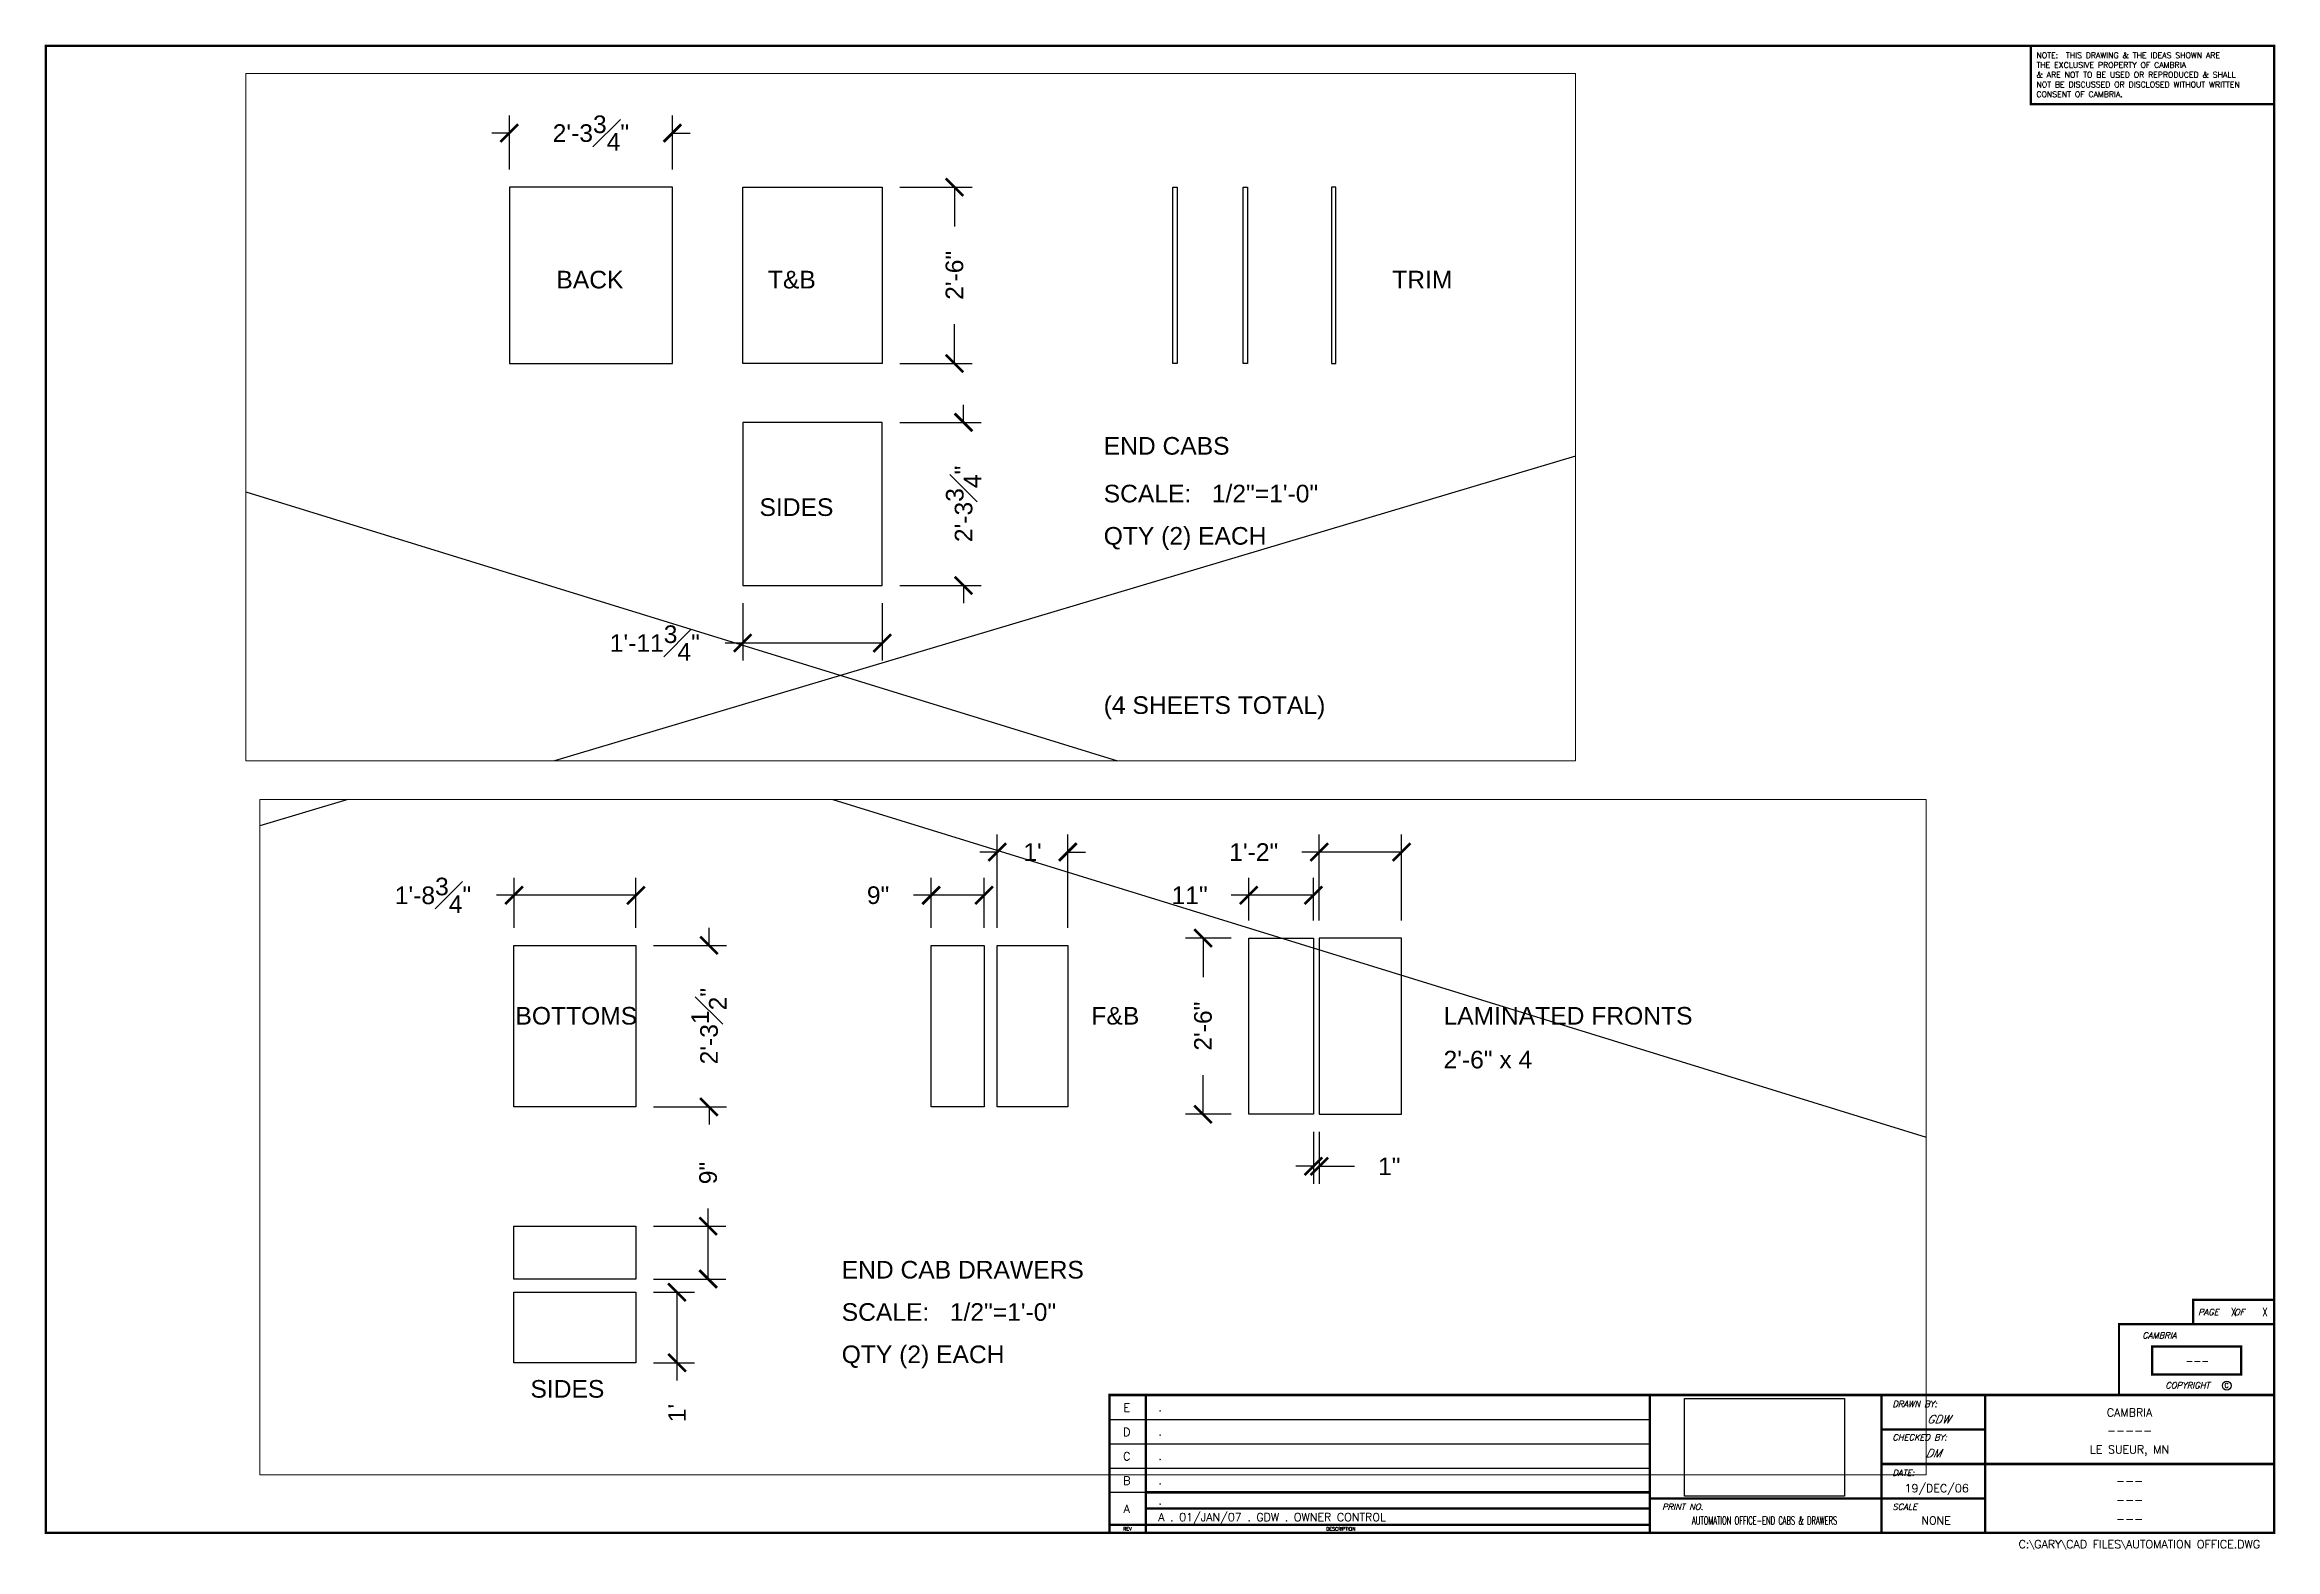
# Paper-space layout 'End Cabs & Drawers' of a CAD drawing. Header units: inches. Extents: x 0 to 15.8, y -0.1 to 10.6.
# The model-space entities are those that its viewports show. They can reach past a viewport. Long polylines and large blocks are cut down to what shows.
import ezdxf
from ezdxf.enums import TextEntityAlignment as Align

# ---------------------------------------------------------------- set-up
doc = ezdxf.new("R2010")
doc.units = ezdxf.units.IN
doc.header["$LTSCALE"] = 0.5
doc.header["$MEASUREMENT"] = 0
doc.header["$PDMODE"] = 34
doc.layers.get('0').update_dxf_attribs({"color": 1})
for name, color, linetype in [('Dim', 33, 'Continuous'), ('Nova_Attributes', 7, 'Continuous'), ('Nova_Border', 5, 'Continuous'), ('Text', 30, 'Continuous')]:
    doc.layers.add(name, color=color, linetype=linetype)
doc.layers.add('vPorts', color=111, linetype='Continuous', plot=False)
doc.styles.add('Arial', font='ARIAL.TTF')
doc.styles.add('ITALIC', font='ITALIC.SHX')
doc.styles.add('ROMANS', font='romans.shx', dxfattribs={"width": 0.85})
doc.styles.add('SHX', font='scriptc', dxfattribs={"oblique": 10})
doc.styles.get("Standard").update_dxf_attribs({"font": 'simplex.shx'})
doc.dimstyles.get("Standard").update_dxf_attribs({"dimtxt": 0.18, "dimasz": 0.18, "dimexe": 0.0625, "dimexo": 0.0625, "dimgap": 0.09, "dimtad": 0, "dimtih": 1, "dimtoh": 1, "dimdec": 4, "dimzin": 0, "dimdsep": 46, "dimtxsty": 'Standard', "dimcen": 0.09, "dimclrt": 92, "dimadec": 0, "dimazin": 0, "dimtfac": 1, "dimtdec": 4, "dimtofl": 0, "dimtmove": 0, "dimatfit": 3, "dimfxl": 0, "dimtolj": 1, "dimtzin": 0, "dimarcsym": 0})
picture_1 = doc.add_image_def('image1.bmp', size_in_pixel=(159, 97))

# ---------------------------------------------------------------- blocks, each defined once
blk = doc.blocks.new('Cambria Title Block')
for p, q in [((65.75, 8.65), (137.57, 8.65)), ((65.75, 0.15), (65.75, 8.65)), ((67.99, 0.15), (67.99, 8.65)), ((99.07, 0.15), (99.07, 8.65)), ((113.35, 0.15), (113.35, 8.65)), ((119.75, 0.15), (119.75, 8.65)), ((65.75, 7.15), (99.07, 7.15)), ((65.75, 5.65), (99.07, 5.65)), ((113.35, 6.53), (119.75, 6.53)), ((65.75, 4.15), (99.07, 4.15)), ((113.35, 4.4), (137.57, 4.4)), ((65.75, 2.65), (99.07, 2.65)), ((67.99, 1.65), (99.07, 1.65)), ((99.07, 2.27), (119.75, 2.27)), ((65.75, 0.65), (99.07, 0.65)), ((65.75, 0.15), (137.57, 0.15))]:
    blk.add_line(p, q)
at = {"const_width": 0.15}
blk.add_lwpolyline([(137.57, 0.15), (0.15, 0.15), (0.15, 91.85), (137.57, 91.85)], close=True, dxfattribs=at)
for points, const_width in [([(122.57, 91.85), (122.57, 88.25), (137.57, 88.25)], 0.15), ([(137.57, 14.52), (132.57, 14.52), (132.57, 13.02)], 0.15), ([(137.57, 13.02), (128, 13.02), (128, 8.65)], 0.14), ([(135.53, 11.65), (130.04, 11.65), (130.04, 9.92), (135.53, 9.92), (135.53, 11.65)], 0.14), ([(137.57, 8.65), (65.75, 8.65), (65.75, 0.15)], 0.15), ([(67.99, 8.65), (67.99, 0.15)], 0.15), ([(99.07, 8.65), (99.07, 0.15)], 0.15), ([(113.35, 8.65), (113.35, 0.15)], 0.15), ([(119.75, 8.65), (119.75, 0.15)], 0.15), ([(113.35, 6.53), (119.75, 6.53)], 0.15), ([(137.57, 4.4), (113.35, 4.4)], 0.15), ([(67.99, 2.65), (99.07, 2.65)], 0.15), ([(67.99, 1.65), (99.07, 1.65)], 0.15), ([(119.75, 2.27), (99.07, 2.27)], 0.15), ([(99.07, 0.65), (65.75, 0.65)], 0.15)]:
    blk.add_lwpolyline(points, dxfattribs=dict(const_width=const_width))
blk.add_circle((134.65, 9.23), 0.274)
for s, p in [('THE EXCLUSIVE PROPERTY OF CAMBRIA', (122.91, 90.49)), ('NOTE:  THIS DRAWING & THE IDEAS SHOWN ARE', (122.91, 91.09)), ('& ARE NOT TO BE USED OR REPRODUCED & SHALL', (122.91, 89.89)), ('NOT BE DISCUSSED OR DISCLOSED WITHOUT WRITTEN', (122.91, 89.29)), ('CONSENT OF CAMBRIA.', (122.91, 88.69))]:
    blk.add_text(s, height=0.35).set_placement(p)
for s, height, style, p in [('PAGE   OF    ', 0.375, 'ITALIC', (132.88, 13.58)), ('CAMBRIA', 0.375, 'ITALIC', (129.44, 12.14)), ('DRAWN BY:', 0.375, 'ITALIC', (114.03, 7.91)), ('COPYRIGHT', 0.375, 'ITALIC', (130.86, 9.06)), ('C', 0.281, 'ROMANS', (134.51, 9.1)), ('CHECKED BY:', 0.375, 'ITALIC', (114.03, 5.85)), ('DATE:', 0.375, 'ITALIC', (114.03, 3.66)), ('PRINT NO.', 0.375, 'ITALIC', (99.82, 1.57)), ('SCALE', 0.375, 'ITALIC', (114.03, 1.57))]:
    blk.add_text(s, height=height, dxfattribs=dict(style=style)).set_placement(p)
at = {"width": 0.75}
for p in [(135.08, 13.52), (137.01, 13.52)]:
    blk.add_text('X', height=0.5, dxfattribs=at).set_placement(p, align=Align.CENTER)
for s, height, p in [('E', 0.5, (66.81, 7.62)), ('D', 0.5, (66.81, 6.12)), ('C', 0.5, (66.81, 4.62)), ('B', 0.5, (66.81, 3.12)), ('A', 0.5, (66.81, 1.38)), ('REV', 0.21, (66.86, 0.29)), ('DESCRIPTION', 0.21, (80.01, 0.29))]:
    blk.add_text(s, height=height).set_placement(p, align=Align.CENTER)
at = {"layer": 'Nova_Attributes', "style": 'ITALIC'}
blk.add_attdef('CHKD_DATE', text='', height=0.432, dxfattribs=at).set_placement((132.78, 10.53), align=Align.CENTER)
at = {"layer": 'Nova_Attributes'}
for tag, p in [('REV6', (68.76, 7.66)), ('REV5', (68.76, 6.16)), ('REV4', (68.76, 4.66)), ('REV3', (68.76, 3.16)), ('REV2', (68.76, 1.89)), ('REV1', (68.76, 0.87))]:
    blk.add_attdef(tag, p, '', height=0.5, dxfattribs=at)
at = {"layer": 'Nova_Attributes', "style": 'SHX', "oblique": 10}
for tag, p in [('DRW', (116.87, 6.91)), ('CHKD', (116.55, 4.81))]:
    blk.add_attdef(tag, text='', height=0.5, dxfattribs=at).set_placement(p, align=Align.CENTER)
at = {"layer": 'Nova_Attributes'}
for tag, p in [('CUSTOMER', (128.65, 7.32)), ('LOCATION', (128.65, 5.04)), ('PROJECT', (128.65, 6.2)), ('DRW_DATE', (116.76, 2.66)), ('DESC_1', (128.65, 3.11)), ('DESC_2', (128.65, 1.93)), ('DWG_NUM', (106.14, 0.66)), ('SCALE', (116.73, 0.66)), ('DESC_3', (128.65, 0.76))]:
    blk.add_attdef(tag, text='', height=0.5, dxfattribs=at).set_placement(p, align=Align.CENTER)
blk.add_attdef('FILE', text='', height=0.5, dxfattribs=at).set_placement((136.71, -0.8), align=Align.RIGHT)
image = blk.add_image(picture_1, insert=(101.21, 2.42), size_in_units=(9.87, 6.02))
image.dxf.flags = 7
blk = doc.blocks.new('_ArchTick')
at = {"color": 0, "linetype": 'ByBlock', "const_width": 0.15}
blk.add_lwpolyline([(-0.5, -0.5), (0.5, 0.5)], dxfattribs=at)
blk = doc.blocks.new('*D78')
at = {"layer": 'Defpoints', "color": 0}
for p in [(543.44, -599.07), (543.44, -629.07), (555.74, -629.07)]:
    blk.add_point(p, dxfattribs=at)
at = {"layer": 'Dim', "color": 0, "lineweight": -2}
for p, q in [((546.44, -599.07), (558.74, -599.07)), ((555.74, -599.07), (555.74, -605.74)), ((555.74, -629.07), (555.74, -622.41)), ((546.44, -629.07), (558.74, -629.07))]:
    blk.add_line(p, q, dxfattribs=at)
at = {"layer": 'Dim', "color": 0, "lineweight": -2, "xscale": 3, "yscale": 3, "zscale": 3}
for p, rotation in [((555.74, -599.07), 90), ((555.74, -629.07), 270)]:
    blk.add_blockref('_ArchTick', p, dxfattribs=dict(at, rotation=rotation))
at = {"layer": 'Dim', "color": 92, "insert": (555.74, -614.07), "char_height": 3, "attachment_point": 5, "rotation": 90, "style": 'Arial'}
blk.add_mtext('\\A1;2\'-6"', dxfattribs=at)
blk = doc.blocks.new('*D79')
at = {"layer": 'Defpoints', "color": 0}
for p in [(543.44, -639.1), (543.44, -666.85), (557.28, -666.85)]:
    blk.add_point(p, dxfattribs=at)
at = {"layer": 'Dim', "color": 0, "lineweight": -2}
for p, q in [((557.28, -639.1), (557.28, -636.1)), ((546.44, -639.1), (560.28, -639.1)), ((546.44, -666.85), (560.28, -666.85)), ((557.28, -666.85), (557.28, -669.85))]:
    blk.add_line(p, q, dxfattribs=at)
at = {"layer": 'Dim', "color": 0, "lineweight": -2, "xscale": 3, "yscale": 3, "zscale": 3}
for p, rotation in [((557.28, -639.1), 270), ((557.28, -666.85), 90)]:
    blk.add_blockref('_ArchTick', p, dxfattribs=dict(at, rotation=rotation))
at = {"layer": 'Dim', "color": 92, "insert": (557.28, -652.97), "char_height": 3, "attachment_point": 5, "rotation": 90, "style": 'Arial'}
blk.add_mtext('\\A1;2\'-3{\\H1.000000x;\\S3#4;}"', dxfattribs=at)
blk = doc.blocks.new('*D80')
at = {"layer": 'Defpoints', "color": 0}
for p in [(519.69, -666.85), (543.44, -666.85), (519.69, -676.65)]:
    blk.add_point(p, dxfattribs=at)
at = {"layer": 'Dim', "color": 0, "lineweight": -2}
for p, q in [((519.69, -669.85), (519.69, -679.65)), ((543.44, -669.85), (543.44, -679.65)), ((519.69, -676.65), (516.69, -676.65)), ((543.44, -676.65), (519.69, -676.65))]:
    blk.add_line(p, q, dxfattribs=at)
at = {"layer": 'Dim', "color": 0, "lineweight": -2, "xscale": 3, "yscale": 3, "zscale": 3, "rotation": 180}
blk.add_blockref('_ArchTick', (519.69, -676.65), dxfattribs=at)
at = {"layer": 'Dim', "color": 0, "lineweight": -2, "xscale": 3, "yscale": 3, "zscale": 3}
blk.add_blockref('_ArchTick', (543.44, -676.65), dxfattribs=at)
at = {"layer": 'Dim', "color": 92, "insert": (504.73, -676.65), "char_height": 3, "attachment_point": 5, "style": 'Arial'}
blk.add_mtext('\\A1;1\'-11{\\H1.000000x;\\S3#4;}"', dxfattribs=at)
blk = doc.blocks.new('*D81')
at = {"layer": 'Defpoints', "color": 0}
for p in [(507.72, -589.86), (479.97, -599.07), (507.72, -599.07)]:
    blk.add_point(p, dxfattribs=at)
at = {"layer": 'Dim', "color": 0, "lineweight": -2}
for p, q in [((479.97, -596.07), (479.97, -586.86)), ((507.72, -596.07), (507.72, -586.86)), ((479.97, -589.86), (476.97, -589.86)), ((507.72, -589.86), (510.72, -589.86))]:
    blk.add_line(p, q, dxfattribs=at)
at = {"layer": 'Dim', "color": 0, "lineweight": -2, "xscale": 3, "yscale": 3, "zscale": 3}
blk.add_blockref('_ArchTick', (479.97, -589.86), dxfattribs=at)
at = {"layer": 'Dim', "color": 0, "lineweight": -2, "xscale": 3, "yscale": 3, "zscale": 3, "rotation": 180}
blk.add_blockref('_ArchTick', (507.72, -589.86), dxfattribs=at)
at = {"layer": 'Dim', "color": 92, "insert": (493.85, -589.86), "char_height": 3, "attachment_point": 5, "style": 'Arial'}
blk.add_mtext('\\A1;2\'-3{\\H1.000000x;\\S3#4;}"', dxfattribs=at)
blk = doc.blocks.new('*D88')
at = {"layer": 'Defpoints', "color": 0}
for p in [(543.44, -767.34), (543.44, -776.34), (555.74, -776.34)]:
    blk.add_point(p, dxfattribs=at)
at = {"layer": 'Dim', "color": 0, "lineweight": -2}
for p, q in [((555.74, -767.34), (555.74, -764.34)), ((546.44, -767.34), (558.74, -767.34)), ((555.74, -776.34), (555.74, -767.34)), ((546.44, -776.34), (558.74, -776.34))]:
    blk.add_line(p, q, dxfattribs=at)
at = {"layer": 'Dim', "color": 0, "lineweight": -2, "xscale": 3, "yscale": 3, "zscale": 3}
for p, rotation in [((555.74, -767.34), 90), ((555.74, -776.34), 270)]:
    blk.add_blockref('_ArchTick', p, dxfattribs=dict(at, rotation=rotation))
at = {"layer": 'Dim', "color": 92, "insert": (555.74, -758.3), "char_height": 3, "attachment_point": 5, "rotation": 90, "style": 'Arial'}
blk.add_mtext('\\A1;9"', dxfattribs=at)
blk = doc.blocks.new('*D89')
at = {"layer": 'Defpoints', "color": 0}
for p in [(543.44, -719.55), (555.88, -719.55), (543.44, -747.05)]:
    blk.add_point(p, dxfattribs=at)
at = {"layer": 'Dim', "color": 0, "lineweight": -2}
for p, q in [((555.88, -719.55), (555.88, -716.55)), ((546.44, -719.55), (558.88, -719.55)), ((546.44, -747.05), (558.88, -747.05)), ((555.88, -747.05), (555.88, -750.05))]:
    blk.add_line(p, q, dxfattribs=at)
at = {"layer": 'Dim', "color": 0, "lineweight": -2, "xscale": 3, "yscale": 3, "zscale": 3}
for p, rotation in [((555.88, -719.55), 270), ((555.88, -747.05), 90)]:
    blk.add_blockref('_ArchTick', p, dxfattribs=dict(at, rotation=rotation))
at = {"layer": 'Dim', "color": 92, "insert": (555.88, -733.3), "char_height": 3, "attachment_point": 5, "rotation": 90, "style": 'Arial'}
blk.add_mtext('\\A1;2\'-3{\\H1.000000x;\\S1#2;}"', dxfattribs=at)
blk = doc.blocks.new('*D90')
at = {"layer": 'Defpoints', "color": 0}
for p in [(522.69, -711.03), (522.69, -719.55), (543.44, -719.55)]:
    blk.add_point(p, dxfattribs=at)
at = {"layer": 'Dim', "color": 0, "lineweight": -2}
for p, q in [((522.69, -716.55), (522.69, -708.03)), ((543.44, -716.55), (543.44, -708.03)), ((522.69, -711.03), (519.69, -711.03)), ((543.44, -711.03), (522.69, -711.03))]:
    blk.add_line(p, q, dxfattribs=at)
at = {"layer": 'Dim', "color": 0, "lineweight": -2, "xscale": 3, "yscale": 3, "zscale": 3, "rotation": 180}
blk.add_blockref('_ArchTick', (522.69, -711.03), dxfattribs=at)
at = {"layer": 'Dim', "color": 0, "lineweight": -2, "xscale": 3, "yscale": 3, "zscale": 3}
blk.add_blockref('_ArchTick', (543.44, -711.03), dxfattribs=at)
at = {"layer": 'Dim', "color": 92, "insert": (508.9, -711.03), "char_height": 3, "attachment_point": 5, "style": 'Arial'}
blk.add_mtext('\\A1;1\'-8{\\H1.000000x;\\S3#4;}"', dxfattribs=at)
blk = doc.blocks.new('*D91')
at = {"layer": 'Defpoints', "color": 0}
for p in [(543.44, -778.59), (543.44, -790.59), (550.43, -790.59)]:
    blk.add_point(p, dxfattribs=at)
at = {"layer": 'Dim', "color": 0, "lineweight": -2}
for p, q in [((546.44, -778.59), (553.43, -778.59)), ((550.43, -778.59), (550.43, -790.59)), ((546.44, -790.59), (553.43, -790.59)), ((550.43, -790.59), (550.43, -793.59))]:
    blk.add_line(p, q, dxfattribs=at)
at = {"layer": 'Dim', "color": 0, "lineweight": -2, "xscale": 3, "yscale": 3, "zscale": 3}
for p, rotation in [((550.43, -778.59), 90), ((550.43, -790.59), 270)]:
    blk.add_blockref('_ArchTick', p, dxfattribs=dict(at, rotation=rotation))
at = {"layer": 'Dim', "color": 92, "insert": (550.43, -799.15), "char_height": 3, "attachment_point": 5, "rotation": 90, "style": 'Arial'}
blk.add_mtext("\\A1;1'", dxfattribs=at)
blk = doc.blocks.new('*D92')
at = {"layer": 'Defpoints', "color": 0}
for p in [(604.95, -703.67), (604.95, -719.55), (616.95, -719.55)]:
    blk.add_point(p, dxfattribs=at)
at = {"layer": 'Dim', "color": 0, "lineweight": -2}
for p, q in [((604.95, -716.55), (604.95, -700.67)), ((616.95, -716.55), (616.95, -700.67)), ((604.95, -703.67), (601.95, -703.67)), ((616.95, -703.67), (619.95, -703.67))]:
    blk.add_line(p, q, dxfattribs=at)
at = {"layer": 'Dim', "color": 0, "lineweight": -2, "xscale": 3, "yscale": 3, "zscale": 3}
blk.add_blockref('_ArchTick', (604.95, -703.67), dxfattribs=at)
at = {"layer": 'Dim', "color": 0, "lineweight": -2, "xscale": 3, "yscale": 3, "zscale": 3, "rotation": 180}
blk.add_blockref('_ArchTick', (616.95, -703.67), dxfattribs=at)
at = {"layer": 'Dim', "color": 92, "insert": (610.95, -703.67), "char_height": 3, "attachment_point": 5, "style": 'Arial'}
blk.add_mtext("\\A1;1'", dxfattribs=at)
blk = doc.blocks.new('*D93')
at = {"layer": 'Defpoints', "color": 0}
for p in [(593.7, -711.03), (593.7, -719.55), (602.7, -719.55)]:
    blk.add_point(p, dxfattribs=at)
at = {"layer": 'Dim', "color": 0, "lineweight": -2}
for p, q in [((593.7, -716.55), (593.7, -708.03)), ((602.7, -716.55), (602.7, -708.03)), ((593.7, -711.03), (590.7, -711.03)), ((602.7, -711.03), (593.7, -711.03))]:
    blk.add_line(p, q, dxfattribs=at)
at = {"layer": 'Dim', "color": 0, "lineweight": -2, "xscale": 3, "yscale": 3, "zscale": 3, "rotation": 180}
blk.add_blockref('_ArchTick', (593.7, -711.03), dxfattribs=at)
at = {"layer": 'Dim', "color": 0, "lineweight": -2, "xscale": 3, "yscale": 3, "zscale": 3}
blk.add_blockref('_ArchTick', (602.7, -711.03), dxfattribs=at)
at = {"layer": 'Dim', "color": 92, "insert": (584.66, -711.03), "char_height": 3, "attachment_point": 5, "style": 'Arial'}
blk.add_mtext('\\A1;9"', dxfattribs=at)
blk = doc.blocks.new('*D94')
at = {"layer": 'Defpoints', "color": 0}
for p in [(659.76, -703.67), (659.76, -718.3), (673.76, -718.3)]:
    blk.add_point(p, dxfattribs=at)
at = {"layer": 'Dim', "color": 0, "lineweight": -2}
for p, q in [((659.76, -715.3), (659.76, -700.67)), ((673.76, -715.3), (673.76, -700.67)), ((659.76, -703.67), (656.76, -703.67)), ((673.76, -703.67), (659.76, -703.67))]:
    blk.add_line(p, q, dxfattribs=at)
at = {"layer": 'Dim', "color": 0, "lineweight": -2, "xscale": 3, "yscale": 3, "zscale": 3, "rotation": 180}
blk.add_blockref('_ArchTick', (659.76, -703.67), dxfattribs=at)
at = {"layer": 'Dim', "color": 0, "lineweight": -2, "xscale": 3, "yscale": 3, "zscale": 3}
blk.add_blockref('_ArchTick', (673.76, -703.67), dxfattribs=at)
at = {"layer": 'Dim', "color": 92, "insert": (648.6, -703.67), "char_height": 3, "attachment_point": 5, "style": 'Arial'}
blk.add_mtext('\\A1;1\'-2"', dxfattribs=at)
blk = doc.blocks.new('*D95')
at = {"layer": 'Defpoints', "color": 0}
for p in [(647.76, -711.03), (647.76, -718.3), (658.76, -718.3)]:
    blk.add_point(p, dxfattribs=at)
at = {"layer": 'Dim', "color": 0, "lineweight": -2}
for p, q in [((647.76, -715.3), (647.76, -708.03)), ((658.76, -715.3), (658.76, -708.03)), ((647.76, -711.03), (644.76, -711.03)), ((658.76, -711.03), (647.76, -711.03))]:
    blk.add_line(p, q, dxfattribs=at)
at = {"layer": 'Dim', "color": 0, "lineweight": -2, "xscale": 3, "yscale": 3, "zscale": 3, "rotation": 180}
blk.add_blockref('_ArchTick', (647.76, -711.03), dxfattribs=at)
at = {"layer": 'Dim', "color": 0, "lineweight": -2, "xscale": 3, "yscale": 3, "zscale": 3}
blk.add_blockref('_ArchTick', (658.76, -711.03), dxfattribs=at)
at = {"layer": 'Dim', "color": 92, "insert": (637.69, -711.03), "char_height": 3, "attachment_point": 5, "style": 'Arial'}
blk.add_mtext('\\A1;11"', dxfattribs=at)
blk = doc.blocks.new('*D96')
at = {"layer": 'Defpoints', "color": 0}
for p in [(639.97, -718.3), (647.76, -718.3), (647.76, -748.3)]:
    blk.add_point(p, dxfattribs=at)
at = {"layer": 'Dim', "color": 0, "lineweight": -2}
for p, q in [((644.76, -718.3), (636.97, -718.3)), ((639.97, -718.3), (639.97, -724.97)), ((639.97, -748.3), (639.97, -741.64)), ((644.76, -748.3), (636.97, -748.3))]:
    blk.add_line(p, q, dxfattribs=at)
at = {"layer": 'Dim', "color": 0, "lineweight": -2, "xscale": 3, "yscale": 3, "zscale": 3}
for p, rotation in [((639.97, -718.3), 90), ((639.97, -748.3), 270)]:
    blk.add_blockref('_ArchTick', p, dxfattribs=dict(at, rotation=rotation))
at = {"layer": 'Dim', "color": 92, "insert": (639.97, -733.3), "char_height": 3, "attachment_point": 5, "rotation": 90, "style": 'Arial'}
blk.add_mtext('\\A1;2\'-6"', dxfattribs=at)
blk = doc.blocks.new('*D149')
at = {"color": 0, "lineweight": -2}
for p, q in [((658.76, -751.3), (658.76, -760.16)), ((659.76, -751.3), (659.76, -760.16)), ((658.76, -757.16), (655.76, -757.16)), ((659.76, -757.16), (665.76, -757.16))]:
    blk.add_line(p, q, dxfattribs=at)
at = {"layer": 'Defpoints', "color": 0}
for p in [(658.76, -748.3), (659.76, -748.3), (659.76, -757.16)]:
    blk.add_point(p, dxfattribs=at)
at = {"color": 0, "lineweight": -2, "xscale": 3, "yscale": 3, "zscale": 3}
blk.add_blockref('_ArchTick', (658.76, -757.16), dxfattribs=at)
at = {"color": 0, "lineweight": -2, "xscale": 3, "yscale": 3, "zscale": 3, "rotation": 180}
blk.add_blockref('_ArchTick', (659.76, -757.16), dxfattribs=at)
at = {"color": 92, "insert": (671.66, -757.16), "char_height": 3, "attachment_point": 5, "style": 'Arial'}
blk.add_mtext('\\A1;1"', dxfattribs=at)

msp = doc.modelspace()

# ---------------------------------------------------------------- linework, layer by layer
for p, q in [((72.69154, -538.94454), (1033.10439, -835.61324)), ((1022.70622, -537.05493), (98.21432, -812.93792))]:
    msp.add_line(p, q)
for points in [[(507.7223, -629.07489), (507.7223, -599.07489), (479.9723, -599.07489), (479.9723, -629.07489)], [(519.68646, -599.07489), (543.43646, -599.07489), (543.43646, -629.07489), (519.68646, -629.07489)], [(592.8819, -629.07489), (592.8819, -599.07489), (593.6319, -599.07489), (593.6319, -629.07489)], [(604.8819, -629.07489), (604.8819, -599.07489), (605.6319, -599.07489), (605.6319, -629.07489)], [(620.6319, -629.07489), (620.6319, -599.07489), (619.8819, -599.07489), (619.8819, -629.07489)], [(519.68646, -666.84931), (543.43646, -666.84931), (543.43646, -639.09931), (519.68646, -639.09931)], [(522.68646, -719.55454), (543.43646, -719.55454), (543.43646, -747.05454), (522.68646, -747.05454)], [(593.70015, -747.05454), (593.70015, -719.55454), (602.70015, -719.55454), (602.70015, -747.05454)], [(604.95015, -747.05454), (604.95015, -719.55454), (616.95015, -719.55454), (616.95015, -747.05454)], [(522.68646, -767.33958), (543.43646, -767.33958), (543.43646, -776.33958), (522.68646, -776.33958)], [(522.68646, -778.58958), (543.43646, -778.58958), (543.43646, -790.58958), (522.68646, -790.58958)]]:
    msp.add_lwpolyline(points, close=True)
at = {"color": 3}
for points in [[(647.76189, -748.30454), (647.76189, -718.30454), (658.76189, -718.30454), (658.76189, -748.30454)], [(673.76189, -748.30454), (673.76189, -718.30454), (659.76189, -718.30454), (659.76189, -748.30454)]]:
    msp.add_lwpolyline(points, close=True, dxfattribs=at)

# ---------------------------------------------------------------- texts
at = {"layer": 'Text', "style": 'Arial'}
for s, p in [('BACK', (487.98066, -616.29849)), ('T&B', (523.97957, -616.29849)), ('TRIM', (630.2381, -616.29849)), ('END CABS', (581.13558, -644.59023)), ('SIDES', (522.54827, -655.02283)), ('SCALE:   1/2"=1\'-0"', (581.13558, -652.71265)), ('QTY (2) EACH', (581.13558, -659.91236)), ('(4 SHEETS TOTAL)', (581.13558, -688.71649)), ('BOTTOMS', (522.93466, -733.03383)), ('F&B', (620.9668, -733.03383)), ('LAMINATED FRONTS', (680.90196, -733.03383)), ('2\'-6" x 4', (680.90196, -740.49198)), ('END CAB DRAWERS', (578.46684, -776.25459)), ('SCALE:   1/2"=1\'-0"', (578.46684, -783.4543)), ('QTY (2) EACH', (578.46684, -790.65401)), ('SIDES', (525.48984, -796.53518))]:
    msp.add_text(s, height=3, dxfattribs=at).set_placement(p)

# ---------------------------------------------------------------- dimensions: what is measured, and where the dimension line sits
dim = msp.add_linear_dim(base=(659.76189, -757.15837), p1=(658.76189, -748.30454), p2=(659.76189, -748.30454), dimstyle='Standard', override={"dimscale": 48, "dimtxt": 0.0625, "dimasz": 0.0625, "dimtih": 0, "dimtoh": 0, "dimlunit": 4, "dimtxsty": 'Arial', "dimblk": 'ArchTick', "dimazin": 1, "dimfrac": 1})
dim.commit()
dim.dimension.update_dxf_attribs({"geometry": '*D149', "text_midpoint": (671.66477, -757.15837)})
at = {"layer": 'Dim'}
for base, p1, p2, picture, middle in [((507.7223, -589.85694), (479.9723, -599.07489), (507.7223, -599.07489), '*D81', (493.8473, -589.85694)), ((519.68646, -676.65414), (543.43646, -666.84931), (519.68646, -666.84931), '*D80', (504.73481, -676.65414)), ((604.95015, -703.66661), (616.95015, -719.55454), (604.95015, -719.55454), '*D92', (610.95015, -703.66661)), ((659.76189, -703.66661), (673.76189, -718.30454), (659.76189, -718.30454), '*D94', (648.59571, -703.66661)), ((522.68646, -711.02863), (543.43646, -719.55454), (522.68646, -719.55454), '*D90', (508.90022, -711.02863)), ((593.70015, -711.02863), (602.70015, -719.55454), (593.70015, -719.55454), '*D93', (584.65607, -711.02863)), ((647.76189, -711.02863), (658.76189, -718.30454), (647.76189, -718.30454), '*D95', (637.69359, -711.02863))]:
    dim = msp.add_linear_dim(base=base, p1=p1, p2=p2, dimstyle='Standard', override={"dimscale": 48, "dimtxt": 0.0625, "dimasz": 0.0625, "dimtih": 0, "dimtoh": 0, "dimlunit": 4, "dimtxsty": 'Arial', "dimblk": 'ArchTick', "dimazin": 1, "dimfrac": 1}, dxfattribs=at)
    dim.commit()
    dim.dimension.update_dxf_attribs({"geometry": picture, "text_midpoint": middle})
for base, p1, p2, angle, picture, middle in [((555.74027, -629.07489), (543.43646, -599.07489), (543.43646, -629.07489), 90, '*D78', (555.74027, -614.07489)), ((557.28459, -666.84931), (543.43646, -639.09931), (543.43646, -666.84931), 270, '*D79', (557.28459, -652.97431)), ((555.88324, -719.55454), (543.43646, -747.05454), (543.43646, -719.55454), 90, '*D89', (555.88324, -733.30454)), ((639.96559, -718.30454), (647.76189, -748.30454), (647.76189, -718.30454), 90, '*D96', (639.96559, -733.30454))]:
    dim = msp.add_linear_dim(base=base, p1=p1, p2=p2, angle=angle, dimstyle='Standard', override={"dimscale": 48, "dimtxt": 0.0625, "dimasz": 0.0625, "dimtih": 0, "dimtoh": 0, "dimlunit": 4, "dimtxsty": 'Arial', "dimblk": 'ArchTick', "dimazin": 1, "dimfrac": 1}, dxfattribs=at)
    dim.commit()
    dim.dimension.update_dxf_attribs({"geometry": picture, "text_midpoint": middle})
for base, p1, p2, picture, middle in [((555.74027, -776.33958), (543.43646, -767.33958), (543.43646, -776.33958), '*D88', (555.74027, -758.2955)), ((550.4333, -790.58958), (543.43646, -778.58958), (543.43646, -790.58958), '*D91', (550.4333, -799.14866))]:
    dim = msp.add_linear_dim(base=base, p1=p1, p2=p2, angle=90, dimstyle='Standard', override={"dimscale": 48, "dimtxt": 0.0625, "dimasz": 0.0625, "dimtih": 0, "dimtoh": 0, "dimlunit": 4, "dimtxsty": 'Arial', "dimblk": 'ArchTick', "dimazin": 1, "dimfrac": 1}, dxfattribs=at)
    dim.commit()
    dim.dimension.update_dxf_attribs({"geometry": picture, "text_midpoint": middle, "dimtype": 160})

psp = doc.layouts.new('End Cabs & Drawers')

# ---------------------------------------------------------------- block references
at = {"layer": 'Nova_Border'}
ref = psp.add_blockref('Cambria Title Block', (0, 0), dxfattribs=dict(at, xscale=0.115, yscale=0.115, zscale=0.115))
ref.add_attrib('CUSTOMER', 'CAMBRIA', dxfattribs={"layer": 'Nova_Attributes', "height": 0.0575}).set_placement((14.795, 0.842), align=Align.CENTER)
ref.add_attrib('PROJECT', '-----', dxfattribs={"layer": 'Nova_Attributes', "height": 0.0575}).set_placement((14.795, 0.713), align=Align.CENTER)
ref.add_attrib('LOCATION', 'LE SUEUR, MN', dxfattribs={"layer": 'Nova_Attributes', "height": 0.0575}).set_placement((14.795, 0.58), align=Align.CENTER)
ref.add_attrib('DWG_NUM', 'AUTOMATION OFFICE-END CABS & DRAWERS', dxfattribs={"layer": 'Nova_Attributes', "height": 0.0575, "width": 0.6}).set_placement((12.207, 0.076), align=Align.CENTER)
ref.add_attrib('DESC_1', '---', dxfattribs={"layer": 'Nova_Attributes', "height": 0.0575}).set_placement((14.795, 0.358), align=Align.CENTER)
ref.add_attrib('DESC_2', '---', dxfattribs={"layer": 'Nova_Attributes', "height": 0.0575}).set_placement((14.795, 0.222), align=Align.CENTER)
ref.add_attrib('DESC_3', '---', dxfattribs={"layer": 'Nova_Attributes', "height": 0.0575}).set_placement((14.795, 0.088), align=Align.CENTER)
ref.add_attrib('SCALE', 'NONE', dxfattribs={"layer": 'Nova_Attributes', "height": 0.0575}).set_placement((13.423, 0.076), align=Align.CENTER)
ref.add_attrib('DRW', 'GDW', dxfattribs={"layer": 'Nova_Attributes', "height": 0.0575, "style": 'SHX', "oblique": 10}).set_placement((13.44, 0.795), align=Align.CENTER)
ref.add_attrib('DRW_DATE', '19/DEC/06', dxfattribs={"layer": 'Nova_Attributes', "height": 0.0575}).set_placement((13.427, 0.305), align=Align.CENTER)
ref.add_attrib('CHKD', 'DM', dxfattribs={"layer": 'Nova_Attributes', "height": 0.0575, "style": 'SHX', "oblique": 10}).set_placement((13.403, 0.553), align=Align.CENTER)
ref.add_attrib('CHKD_DATE', '---', dxfattribs={"layer": 'Nova_Attributes', "height": 0.0497, "style": 'ITALIC'}).set_placement((15.27, 1.211), align=Align.CENTER)
ref.add_attrib('FILE', 'C:\\GARY\\CAD FILES\\AUTOMATION OFFICE.DWG', dxfattribs={"layer": 'Nova_Attributes', "height": 0.0575}).set_placement((15.721, -0.092), align=Align.RIGHT)
ref.add_attrib('REV1', 'A . 01/JAN/07 . GDW . OWNER CONTROL', (7.907, 0.1), dxfattribs={"layer": 'Nova_Attributes', "height": 0.0575})
ref.add_attrib('REV2', '.', (7.907, 0.217), dxfattribs={"layer": 'Nova_Attributes', "height": 0.0575})
ref.add_attrib('REV3', '.', (7.907, 0.363), dxfattribs={"layer": 'Nova_Attributes', "height": 0.0575})
ref.add_attrib('REV4', '.', (7.907, 0.535), dxfattribs={"layer": 'Nova_Attributes', "height": 0.0575})
ref.add_attrib('REV5', '.', (7.907, 0.708), dxfattribs={"layer": 'Nova_Attributes', "height": 0.0575})
ref.add_attrib('REV6', '.', (7.907, 0.88), dxfattribs={"layer": 'Nova_Attributes', "height": 0.0575})

# ---------------------------------------------------------------- viewports
at = {"layer": 'vPorts'}
psp.add_viewport(center=(6.151, 7.929), size=(9.431, 4.875), view_center_point=(548.28534, -638.22041), view_height=116.9999781, dxfattribs=at)
psp.add_viewport(center=(7.444, 2.824), size=(11.819, 4.78955), view_center_point=(621.24393, -752.18278), view_height=114.9491756, status=3, dxfattribs=at)

doc.saveas('drawing.dxf')
